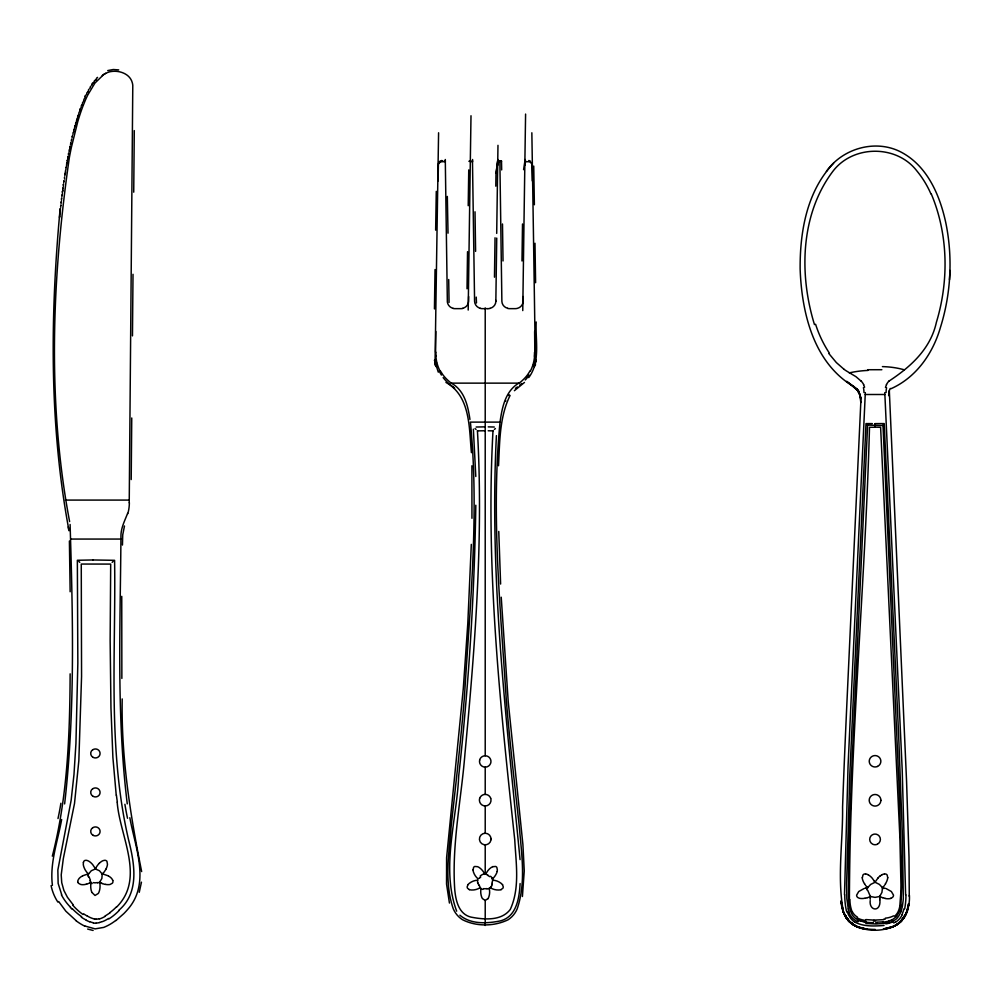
<?xml version="1.0" encoding="UTF-8"?>
<svg xmlns="http://www.w3.org/2000/svg" width="1000" height="1000" viewBox="0 0 1000 1000"><rect width="100%" height="100%" fill="white"/><g stroke="black" fill="none" stroke-linecap="round" stroke-linejoin="round"><path stroke-width="1.5" d="M849.4 899.562C849.938 742.013 865.263 584.712 869.5 427.275L875.05 427.262L874.975 423.625M70.5 144.688L70.738 143.25M909.275 896.35L909.013 857.188L906.55 780.938L889.325 390.763C888.025 403.963 888.737 386.188 890.962 388.738C916.312 377.425 932.975 353.425 940.487 327.262C950.987 293.663 952.9 257.387 945.825 222.9C939.987 195.725 927.75 166.788 902.262 152.75C876.812 138.562 842.887 147.875 826.413 171.375M121.75 596.337L121.862 678.413M72.875 134.375L73.112 133.038A2.188 1.688 -82.9 0 1 73.35 132.325M131.2 479.562L131.75 417.987M132.463 335.875L133.012 274.288M133.725 192.175L134.275 130.588M495.863 300.025L496.737 238.062M522.513 223.988L521.987 260.963M879.912 900.15C880.938 912.463 868.95 911.162 870.2 900.55M71.263 141.25L71.475 139.9A2.188 1.713 -84.3 0 1 71.7 139.175M467.537 251.688L467.025 288.775M468.625 296.537L468.55 301.4A7.4 7.362 10.2 0 1 462.75 308.263M471.95 518.288L471.9 465.763M494.475 277.188L495.037 237.8M497.775 165.3L497.85 160.675L498.475 160.675M525.062 165.3L525.525 160.675M523.2 296.537L522.987 302.6A7.662 7.625 10.3 0 1 517.35 308.363A9.738 9.675 0.2 0 1 515.1 308.65L509.913 308.65A9.725 9.65 0 0 1 507.638 308.425M70.138 673.838C69.825 735.025 67.6 796.612 52.325 856.175M436.275 191.363L435.65 230.15M434.438 308.938L435.037 269.55M438.125 180.925L438.375 165.425A4.288 4.088 0.6 0 1 439.5 162.55M435.812 331.45L435.588 352.287M468.212 205.712L468.75 169.913M495.8 186.175L495.988 173.575L497.85 159.562L497.85 161.688L501.538 161.163L499.487 160.675M495.863 300.338L495.838 301.4M865.325 392.6L848.062 765.863L844.5 894.925M887.725 877.688L887.175 875.088A2.562 2.537 -66.5 0 0 885.612 873.988L884.625 873.925M475.812 505.225C474.425 595.662 468.65 686.012 458.713 775.9C456.838 820.3 440.75 867.975 456.662 911.175M860.7 397.912L860.337 396.25L860.8 398.95L859.7 393.775L860.825 402.537L860.688 397.55M129.225 502.725L132.787 85.512A15.237 15.237 0 0 0 132.338 82.9C130.025 73.55 118.787 69.925 110.15 71.7A20.45 20.45 0 0 0 103.725 74.525L94.913 83.088L87.675 95.162A119.775 119.763 -90 0 0 85.45 99.975L82.8 106.512A209.762 209.737 -90 0 0 77.787 121.575L71.4 147.238A479.05 478.988 90 0 0 69.338 157.625C52.1 277.538 46.913 401.95 69.612 521.575M534.837 352.287L534.625 331.45M72.05 137.812L72.312 136.387M122.45 545.037L122.725 534.9L124.475 525.988M905.612 894.925L902.2 769.8L884.788 392.6M471.312 544.375L467.8 623.438L463.288 688.662L446.6 857.7L446.538 884L449.438 903.05M498.525 465.763C499.762 442.163 499.387 417.05 510.087 395.438M870.2 899.225L870.275 898.05M860.837 401.7L847.812 683.288C845.9 724.587 844.025 765.888 842.575 807.212C843.025 842.2 836.825 877.938 843.55 912.5C853.525 939.15 908.213 935.512 908.587 903.662C907.763 911.85 904.2 920.075 897 924.575L901.562 920.837L906.475 912.562L904.425 916.912L898.95 923.288M867.575 425.662L851.425 775.325L848.575 862.387L848.587 900.65A65.638 60.825 85.2 0 0 848.85 903.462L849.9 908.763A22.988 21.113 84.9 0 0 851.188 912.663C854.675 921.4 865.2 922.638 873.4 922.663M867.588 888.225L867.625 887.763A17.45 16.85 14.3 0 0 865.938 888.1M949.5 279.788L949.963 270.438M528.725 377.6C540.712 361.662 535.262 340.3 536.188 321.975M496.413 435.613C489.175 577.35 506.375 718.8 520.062 859.613M909.375 895.288C910.537 911.1 900.9 928.787 883.425 928.9L893.438 926.5L884.625 928.85C892.688 927.562 900.85 924.075 904.675 916.388L901.562 920.837L897.537 924.287L904.15 917.438L906.112 913.662L900.225 922.062L905.888 914.2L908.512 904.762C907.212 913.65 902.562 922.575 894 926.312L898.525 923.637M492.987 430.812C485.5 567.45 500.075 704.237 514.763 839.95C515.925 862.913 520.15 887.862 510.25 909.488C501.175 921.325 483.688 919.6 470.7 917.05C458.587 913.9 455.75 900.438 454.75 889.7C451.613 844.112 461.413 798.925 464.963 753.625C475.037 646.438 483.525 538.462 477.438 430.812M60.138 208.85C50.213 315.825 49.125 424.85 69.025 530.75M491 839.638L491 839.688A5.812 5.8 0 0 0 482.912 833.713A5.812 5.8 0 0 0 481.788 843.7A5.812 5.8 0 0 0 491.012 839.688L491.012 838.587M520.1 883.562C519.35 897.788 516.625 916.888 500.188 920.938C486.9 923.587 470.875 924.525 459.875 915.2M870.288 897.962L870.5 896.462M77.562 117.3L77.888 116.062M522.413 896.513L524.25 870.95L522.913 844.587L508.225 701.625L501.225 597.2M496.112 173.325L497.85 159.5M69.138 150.775L69.075 151.588M523.587 169.675L525.138 159.5L525.138 161.688L528.3 161.7A3.938 3.738 0 0 1 530.812 162.65M64.625 803.925C75.263 711.325 72.9 617.463 70.1 524.462M900.938 905.325L901.888 881.712L899.488 796.075L882.975 425.05M500.037 422.113C491 514.75 500.513 608.212 506.35 700.788C509.812 742.562 514.637 784.2 519.225 825.863C521.462 853.363 526.312 882.237 517.163 908.938A24.213 24.213 49.9 0 1 508.15 919.75C494.137 926.538 476.262 926.775 462.35 919.625A24.213 24.213 -49.9 0 1 453.312 908.925C444.05 882.275 449 853.35 451.2 825.863C455.975 782.65 460.962 739.45 464.475 696.1C470.05 605.075 479.363 513.188 470.4 422.113L500.037 422.113C502.137 407.15 505.475 390.075 520.175 382.362A45.637 44.088 0 0 0 524.738 378.137A40.688 39.3 0 0 0 527.712 374.562L530.225 370.675M902.375 906.462L903.125 900.688A95.475 89.838 -84.7 0 0 903.3 898.138L902.487 837.575L898.675 735.987L884.212 423.6L882.4 423.587M83.413 862.425L83.287 864.188A8.975 8.912 -90 0 0 83.413 865.238L83.537 865.85A14.6 14.512 -89 0 0 84.738 868.938L84.8 869.15A18.012 17.975 -76.1 0 0 85.525 870.413L86.6 871.975A17.488 17.463 -42 0 0 87.525 873.075L87.675 873.238A18.575 18.55 -24.9 0 0 88.175 873.75L88.488 874.05A15.025 14.9 25.2 0 0 87.375 874.188L82.762 875.75M89.862 880.6L91.013 882.7A19.562 19.55 88.4 0 0 90.887 883.462M899.825 905.938L901.062 889.675L899.887 837.675M139.25 892.3L141.45 882.175M61.65 819.488C57.775 841.213 49.575 863.037 52.413 885.337M59.675 216.163L59.7 216.05A2.7 1.787 -84.9 0 0 59.575 217.6L59.638 217.825M535.925 360.087L534.35 366.662L535.887 360.487M66.087 167.45L65.938 168.912A1.65 1.45 -64.5 0 0 66.037 169.262M60.038 212.662L60.062 212.587A2.7 1.787 -84.7 0 0 59.938 214.1L59.988 214.325M904.1 908.625L902.1 914.525M60.438 209.1L60.412 209.175A2.7 1.775 -84.5 0 0 60.3 210.6L60.362 210.825M60.8 205.675L60.825 205.6A2.7 1.775 -84.2 0 0 60.688 207.1L60.738 207.325M479.637 760.113L479.775 759.65A5.7 5.663 2.2 0 1 481.05 757.562A5.75 5.713 0.9 0 1 485.213 755.8A5.75 5.713 -0.9 0 1 489.35 757.525A5.688 5.65 -2.3 0 1 490.65 763.275A5.737 5.7 0.1 0 1 483.612 766.912A5.737 5.7 0.1 0 1 479.663 760.075M64.963 174.387L64.85 175.938M61.2 202.188L61.225 202.113A2.7 1.762 -84 0 0 61.087 203.612L61.137 203.837M61.638 198.625L61.625 198.7A2.7 1.762 -83.7 0 0 61.487 200.113L61.537 200.338M533.4 365.25L533.6 364.513M62.05 195.212L62.075 195.138A2.7 1.75 -83.5 0 0 61.913 196.625L61.962 196.85M62.5 191.725L62.525 191.65A2.7 1.737 -83.2 0 0 62.362 193.137L62.4 193.363M66.688 163.975L66.525 165.438A1.65 1.45 -64.6 0 0 66.612 165.787M62.987 188.162L62.962 188.238A2.7 1.737 -82.9 0 0 62.812 189.65L62.862 189.875M67.3 160.512L67.125 161.975A1.663 1.45 -64.8 0 0 67.213 162.312M63.45 184.75L63.463 184.675A2.7 1.725 -82.7 0 0 63.288 186.163L63.338 186.388M63.938 181.275L63.963 181.2A2.7 1.713 -82.4 0 0 63.775 182.675L63.825 182.9M70 146.7L69.775 148.138M67.938 157.05L67.75 158.5M68.6 153.6L68.4 155.05M79.9 110.025L79.8 110.438A1.863 1.375 -64.5 0 0 79.825 110.962M885.438 387.388L886.525 384.712M74.9 126.213L74.625 127.475A1.775 1.425 -65.9 0 0 74.688 127.875M73.987 129.625L73.725 130.887A1.775 1.438 -66.2 0 0 73.8 131.287M127.6 513.35C124.812 520.7 120.887 527.95 120.938 536.025C120.363 625.25 116.375 715.075 127.263 803.863M901.188 911.175L900.975 911.812M76.85 119.438L76.55 120.6A1.787 1.412 -65.1 0 0 76.588 121.075M75.925 122.625L75.875 122.762A2.825 1.462 -74.1 0 0 75.688 123.362L75.562 124A1.787 1.412 -65.5 0 0 75.612 124.462M505.487 401.362L505.775 400.65M491.775 884.938L491.85 884.737A7.2 4.15 -72.1 0 0 492.262 883.238M875.15 882.35L875.25 882.163A17.887 17.837 -44.6 0 1 875.962 880.825L877.9 878.175M80.2 109.237L80.225 109.2A2.788 1.462 -70.8 0 0 79.9 109.887M88.625 873.938L91.287 870.75L95.15 869.075M885.525 883.9L884.912 884.837M467.925 884.875L467.2 886.663A2.4 2.4 0 0 0 467.65 888.363L469.375 889.538M508.462 395.55L509.137 394.6M529.038 375.062L527.25 377.587M487.962 898.6L485.213 900.45L482.463 898.6A8.8 8.8 0 0 1 481.637 896.963A16.15 16.15 0 0 1 481.062 888.337L480.988 888.325A6.375 6.375 0 0 1 480.462 887.95L480 887.375M490.425 887.375L489.45 888.325M490.188 887.712L490.225 887.65A14.812 14.812 0 0 0 501.087 889.762M67.038 163.212L67.263 162.463M65.325 173.612L65.512 172.862A1.638 1.462 -64.3 0 1 65.4 172.375M67.65 159.75L67.875 159.012M62.838 190.987L63.025 190.3M69.638 149.412L69.9 148.65M73.513 132.262L73.825 131.512M879.725 896.35L881.925 892.425L882.487 887.85M889.087 381.037C910.537 366.912 930.575 349 936.388 322.312C949.05 280.625 948.238 234.075 931.2 193.75M78.312 115.337L78.688 114.588M833.6 163.225C806.875 191.1 799.85 231.663 800.138 268.95C801.675 312.987 813.737 363.713 854.75 387.175L846.637 381.362L858.838 391.362L855.188 387.638L858.975 391.925L856.1 388.4L859.137 392.475L856.612 388.75L860.125 395.337L857.15 389.087L860.188 395.65M899.725 922.412L902.688 919.312M81.8 105.35L82.475 105.025M99.637 882.175L101.862 878.5L102.2 874.137M116.6 907.075C145.725 878.112 119.7 836.338 117.188 802.188M118.963 910.163C139.863 892.387 134.45 863.075 128.562 839.788C107.362 748.375 116.037 653.3 114.588 560.325L93.05 559.963M99.237 863.35L98.825 863.775A18.35 18.275 -61.1 0 0 97.863 864.9L96.775 866.388A18.487 18.462 -67.7 0 0 96.062 867.6M882.562 887.575L883.1 887.038A19.087 19.062 51.9 0 0 884.25 885.713M112.137 562.375L113.1 561.462M494.35 429.45L495.412 428.537M87.537 92.413L88.188 92.15M879.812 876.263L880.062 876.062A12.862 12.613 -47.6 0 1 881.95 874.775M514.375 390.688L524.475 382.425M115.925 920.588L123.713 913.713A74.3 72.175 10.7 0 0 127.25 909.925C151.012 883.812 135.125 847.55 129.838 817.7M515.475 388.325L517.362 386.938M110.062 912.812L104.887 916.188M93.062 83.263L93.713 83.075M108.688 918.462L105.612 920.212A32.438 31.288 -7.9 0 1 102.35 921.637M95.25 80.412L95.875 80.262M91.1 882.25L90.062 882.825M895.575 921.925L893.675 922.962M99.513 882.25L97.7 882.95M892.05 919.963L896.488 916.562L899.562 910.913A32.425 29.725 -84.8 0 0 900.825 905.3M89.637 883.037L86.875 884.075M879.488 896.513L875.05 897.387L870.612 896.513M501.05 889.538L502.762 888.363A2.4 2.4 0 0 0 503.225 886.663L502.5 884.875M492.837 866.688L495.637 866.462A2.4 2.4 0 0 1 496.838 867.425L497.35 869.837A8.688 8.688 0 0 1 497.15 871.3M863.975 888.6L858.737 891.525L856.637 895.113A2.712 2.65 84.7 0 0 857.55 897.312A3.613 3.538 88.2 0 0 857.9 897.588L859.412 898.288A13.525 13.1 -42.2 0 0 865 898.2M867.475 897.7L868.625 897.275A17.95 17.7 -53.5 0 0 870.312 896.55M489.025 888.475L487.1 888.938M484.15 874.375L484.8 874.175M890.688 898.288L892.2 897.588A3.613 3.538 -86 0 0 892.55 897.312A2.712 2.637 -81.9 0 0 893.487 895.113L891.363 891.525L886.162 888.612M866.95 897.875L865.025 898.35M874.737 882.425L870.675 884.425L867.7 887.6A19.75 19.7 5.7 0 1 865.863 885.7M889.1 921.1L883 922.288M99.15 918.65L98.6 918.8A12.375 12.363 15 0 1 96.088 919.237M86.525 884.163L85.512 884.4M99.5 922.588L98.438 922.825A13.462 13.362 3.6 0 1 96.088 923.025M107.737 70.575L113.25 69.525L118.725 69.9M85.237 884.45L85.138 884.475A14.575 14.325 -41.8 0 1 83.537 884.663L83.338 884.663A10.9 10.762 -52.2 0 1 81.788 884.65L81.575 884.6A7.538 7.462 -62.5 0 1 80.538 884.4L78.475 883.263A2.575 2.537 -89.6 0 1 77.9 882.237M884.325 873.95L883.462 874.137A8 7.862 -48.9 0 0 882.113 874.712M885.738 923.263L876.112 923.988L865.788 923.475M883.775 919.638L874.125 920.113M884.025 925.475C874.163 926.2 863.475 926.8 854.525 921.925M884.85 394.5L865.25 394.5M441.725 160.712L442.525 160.675M867.825 369.725L881.85 369.712M476.138 427.025L485.213 426.85M477.438 430.875L485.213 430.75M877.025 922.663L875.725 922.675M867.163 425.075L882.375 425.513M92.863 559.963L77.35 560.275L77.838 663.125L75.938 743.45L73.987 774.475L71.15 800.25L57.85 870.037L58.137 883.388L61.725 894.775M487.887 308.65L488.263 308.65A8.1 8.05 0.2 0 0 490.075 308.4M875.2 423.625L882.1 423.587M444.5 160.675L445.3 160.675L447.35 302A7.625 7.575 -0.3 0 0 453.088 308.337M472.463 160.675L474.55 298.962M440.213 370.675L442.713 374.562A40.688 39.3 0 0 0 445.688 378.125A45.637 44.088 0 0 0 450.25 382.362L451.238 383.137L519.2 383.137M867.588 423.587L866 423.6L849.8 774.7L846.612 883.213L846.838 898.725L848.275 908.975M65.312 500.087L129.262 500.087M71.087 539.062L120.85 539.062M487.725 308.65L482.238 308.65A8.1 8.037 0 0 1 480.363 308.4M868 423.587L872.35 423.625M874.975 427.15L880.612 427.275L899.875 837.337M470.562 160.675L468.925 161.3L472.587 161.688L472.587 159.5M873.838 920.113L865.837 919.575M488.237 426.875L494.3 427.025M488.2 430.775L492.987 430.875M865.475 873.913L864.5 873.988A2.575 2.537 75.1 0 0 862.938 875.088L862.375 877.688M850.375 922.537L844.7 914.95L847.663 919.762L854.75 925.588L848.125 920.375L843.325 911.812C846.375 922.025 856.587 928.538 866.975 928.975C851.775 929.175 841.225 915.175 841.2 900.95C841.825 911.225 846.413 922.5 856.637 926.55L849.613 921.963L846.413 918.162C852.625 927.613 864.812 929.425 875.25 929.463M102.362 874.062L103.4 874.212M865.788 873.95L866.637 874.137A7.975 7.862 51.6 0 1 868 874.7M95.6 869.075L99.462 870.75L102.137 873.938M94.462 919L94.262 918.962A24.525 23.825 11.8 0 1 86.912 915.738M103.562 874.237L108 875.75M885.088 898.35L882.987 897.825M93.387 922.763L92.863 922.65A22.875 22.338 6 0 1 89.963 921.737L89.738 921.688M87.662 929.062L93.112 930.462M865.763 928.913L856 926.275L849.1 921.475M485.613 874.175L487.925 875.088M875.5 882.463L879.35 884.375L882.3 887.45M882.613 897.7L881.425 897.25A17.913 17.387 43.8 0 1 879.85 896.425M102.225 883.512L103.95 884.087A16.95 16.562 37.7 0 0 105.337 884.4M858.4 921.663L857.55 921.312M85.013 926.038L95.125 928.875L103.75 927.4A47.075 44.662 -7.1 0 0 115.775 920.425M91.95 892.487L95.025 895.462L98.3 893.45A8.488 8.488 0 0 0 98.8 892.525L98.925 892.237A11.45 11.45 0 0 0 99.237 891.413L99.412 890.812A16.1 16.1 86.1 0 0 99.862 888.713L99.887 888.512A18.5 18.487 89.6 0 0 100.025 887.013L100.025 885.1A18.575 18.562 -90 0 0 99.887 883.65L99.862 883.438A19.462 19.438 -89.3 0 0 99.775 882.837L99.688 882.412A16.262 16.125 46.2 0 0 100.662 882.837L100.862 882.913M100.812 882.887L100.838 882.9A17.788 17.525 42 0 0 102.15 883.538M86.375 920.188L83.537 918.6A46.812 44.737 12.5 0 1 82.413 917.9L81.312 917.15M857.513 917.163L857.225 917A12.912 12.5 86.8 0 1 852.275 911.637M453.387 387.163L451.287 385.6M453.7 387.4L454.637 388.1M843.825 369.125L836.338 362.55L828.888 353.587M451.238 383.137C464.562 390.275 467.9 405.8 469.95 419.487M76.05 920.588L65.85 911.2L58.65 901.5M445.95 382.425C470.737 396.35 469.012 428.15 471.425 452.675M475.025 428.537L476.075 429.45M848.6 920.938L855.362 925.95L851.462 923.538L845.65 916.963L843.812 913.162L848.6 920.938L843.55 912.5L841.287 902.337M78.812 561.425L79.787 562.337M71.812 909L70.438 907.5M849.875 922L844.7 914.95M861.012 381.037L855.962 376.675L846.838 371.2A54.95 54.812 -30.5 0 1 843.8 369.162M73.225 904.862L67.425 897.262L63.875 890.413L61.737 882.712L61.212 874.887L63.312 858.662L74.513 803.462L78.838 760.725L81.562 676.462L81.263 564.05L110.688 564.087L110.15 640.562L110.962 708.075L112.888 757.438L116.225 795.138M870.275 896.237L867.675 890.238M480.15 887.588L480.2 887.65A14.737 14.737 0 0 1 469.338 889.75M492.013 878.55L492.35 879.025A17.65 17.65 0 0 0 497.3 871.338M865.2 884.837L864.575 883.9M441.4 375.062L439.15 371.025M874.15 880.875L872.175 878.138A17.237 16.988 50.3 0 0 870.337 876.3L870.125 876.137A12.975 12.788 50.5 0 0 868.15 874.762M863.575 384.712L864.613 387.212M874.95 882.35L874.9 882.25A17.925 17.825 46.7 0 0 874.125 880.888M112.75 880.312L111.9 878.812A8.225 8.137 -81.5 0 0 111.213 878.037L111.013 877.837A12.775 12.675 -70.8 0 0 108.488 876.025M438.288 372.175L434.5 360.087L436.075 366.662M478.65 884.938L478.587 884.762A7.2 4.188 72 0 1 478.125 883.238L478.05 882.987M492.45 879.175L492.512 879.338A5.513 5.513 0 0 1 492.65 879.825L492.675 880.45M814.475 324.588C799.013 274.5 800.375 214.425 832.837 171.375C852.812 144.825 896.525 144.438 916.8 170.837A99.062 97.45 -54.3 0 1 930.913 193.888M847 912.087L846.562 910.713M501.5 161.025L501.675 169.913M436.337 362.262L436.488 363.013M841.2 900.95L843.112 911.112M88.55 877.113L88.45 876.15M141.65 871.575C130.225 814.675 121.137 757.237 122.2 698.925M65.362 172.312L65.5 171A2.212 1.812 -88.8 0 1 65.662 170.275M473.363 429.188L475.8 476.488M500.613 584.05L498.762 531.438M476.238 297.1L476.475 303.012M447.325 196.438L448.025 233.188M449.062 302.413L448.7 279.513M69.4 541L70.15 591.763M473.075 869.837L473.6 867.425A2.4 2.4 0 0 1 474.8 866.462L477.587 866.688A9 9 0 0 1 479.225 867.537A16.275 16.275 0 0 1 484.762 874.2M879.912 899.625L879.912 899.275A19.025 18.988 -55.5 0 0 879.825 898.05M533.737 166.075L534.375 204.762M534.987 243.25L535.6 282.712M532.3 180.925L532.05 165.512A4.288 4.088 -0.6 0 0 530.925 162.55M502.488 223.988L503.025 260.963M499.875 161.688L501.875 301.4A7.4 7.35 -0.3 0 0 507.675 308.238M475.6 251.375L475.012 211.788M474.55 299.113L474.588 301.4A7.575 7.525 -0.2 0 0 480.375 308.312M485.213 307.95L485.213 755.8M485.213 767.138L485.213 794.4A5.8 5.787 -3.3 0 1 490.65 798.15M485.213 805.962L485.213 833.263M485.213 844.837L485.213 874.15M485.213 900.45L485.213 925.487M445.3 159.5L445.3 161.688L442.125 161.7A3.938 3.738 0 0 0 439.613 162.65M468.2 310.05A342.925 0.762 -89.2 0 1 471 115.75M438.45 163.525A4.15 3.85 0 0 1 441.688 160.525M450.737 385.15A46.137 44.575 0 0 1 443.137 377.625M462.788 308.438A9.725 9.663 0.2 0 1 460.513 308.65L455.337 308.65A9.738 9.663 0 0 1 453.062 308.425M435.025 365.163A342.825 0.838 -89.1 0 1 438.587 132.775M436.087 356.075A61.537 58.825 -34.5 0 1 435.9 352.262M439.913 370.812A40.675 39.288 -12.3 0 1 435.887 356.1M528.737 160.525A4.15 3.85 0 0 1 530.562 161.337M526.8 378.237A46.137 44.575 0 0 1 525.275 379.988M521.675 383.512A46.137 44.575 0 0 1 519.688 385.15M496.7 233.388A343.125 0.762 -89.2 0 1 497.975 145.325M495.887 301.4A7.575 7.538 12.3 0 1 490.062 308.337M522.762 310.587A342.925 0.762 -89.2 0 1 525.588 114.075M531.85 132.775A342.825 0.838 89.1 0 1 535.4 365.163M534.525 352.262A61.537 58.825 34.5 0 1 534.338 356.075M534.55 356.1A40.675 39.288 12.3 0 1 530.513 370.812M479.7 798.363A5.8 5.775 4.1 0 0 479.412 800.175A5.8 5.787 0.1 0 0 485.562 805.95A5.8 5.787 0.1 0 0 490.975 799.475L490.925 799.112A5.8 5.775 -3.8 0 0 490.737 798.388M479.775 798.15A5.8 5.787 3.3 0 1 485.213 794.4M478.162 878.938A14.887 14.887 0 0 1 472.925 869.862M467.775 884.725A14.787 14.787 0 0 1 477.788 880.175M489.188 888.388A14.675 14.663 0 0 1 488.088 898.662M492.638 880.15A14.763 14.763 0 0 1 502.65 884.725M485.838 874.262A14.825 14.825 0 0 1 492.788 866.562M479.8 886.45A5.8 2.087 67.2 0 1 479.338 885.6M479.288 885.713A6.787 3.388 70.7 0 1 478.875 884.8M477.738 883A6.6 3.675 72.3 0 1 477.55 881.775M477.562 881.213A4.513 1.55 77.2 0 1 477.55 880.163M478.963 878.375A4.775 1.175 -44.4 0 1 479.425 877.825M479.712 878.012A6.438 2.562 -39.8 0 1 480.763 877.013M480.138 876.087A6.375 3.725 -36 0 1 484.288 873.863M487.85 875.475A7.138 3.725 35.3 0 1 489.675 876.663M490.525 876.275A6.475 3.675 36.3 0 1 492.025 877.85M492 878A4.812 1.775 40.6 0 1 492.5 878.7M492.537 880.638A4.513 1.238 -79.4 0 1 492.488 881.525M492.225 881.975A6.6 3.05 -74.1 0 1 492.038 882.987M491.962 885.037A6.787 3.85 -71.8 0 1 491.4 886.213M491.475 886.375A5.8 2.737 -70.1 0 1 490.913 887.262M490.8 887.4A4.213 1.325 -65.9 0 1 490.513 887.8M486.887 888.612A7.013 3.6 -1 0 1 483.525 888.65M482.912 889.4A5.537 2.688 1.6 0 1 481.225 888.913M129.375 502.738A19.825 8.312 -89.8 0 1 127.8 513.688M127.525 818.275A240.938 222.25 88.1 0 1 124.9 804.287M84.913 926.213A50.412 47.85 9.1 0 1 75.975 920.675M57.85 902.075A47.525 45.987 -70.5 0 1 51.1 885.638M60.888 803.25A243.562 218.95 -86.5 0 1 58 818.55M68.3 526.862A43.425 7.925 -89.8 0 1 68.625 529.538M119.225 910.4A55.425 53.775 -3 0 1 108.963 918.875M101.762 921.737A23.312 22.7 -5.5 0 1 99.5 922.438M96.05 923.3A14.188 14.138 9 0 1 93.338 922.975M89.65 921.812A33.288 32.575 5.5 0 1 86.312 920.312M81.65 916.7A60.275 57.55 12.8 0 1 72.225 908.637M70.612 907.337A55.062 54.013 -10.3 0 1 61.438 894.925M83.062 914.513A57.287 56.087 1.9 0 1 72.8 905.212M86.688 915.738A44.25 42.462 15.1 0 1 83.637 913.838M96.062 919.1A9.262 9.137 8.6 0 1 94.475 918.938M104.95 916.475A26.163 25.913 -1.3 0 1 99.275 919.025M116.412 906.912A57.75 55.75 -11 0 1 109.9 912.613M117.362 802.163A328.875 316.475 88.1 0 1 116.4 795.113M59.6 216.012A2.037 1.825 78.8 0 1 59.763 215.588M59.925 212.55A2.062 1.85 79.1 0 1 60.113 212.087M60.3 209.05A2.062 1.85 79.5 0 1 60.487 208.588M60.688 205.55A2.062 1.837 79.9 0 1 60.875 205.1M61.087 202.062A2.062 1.837 80.2 0 1 61.275 201.6M61.513 198.575A2.062 1.837 80.6 0 1 61.7 198.113M61.938 195.087A2.062 1.825 81 0 1 62.138 194.625M62.387 191.588A2.062 1.825 81.4 0 1 62.587 191.137M62.85 188.113A2.062 1.825 81.9 0 1 63.05 187.65M63.338 184.625A2.062 1.812 82.3 0 1 63.537 184.163M63.837 181.137A2.062 1.812 82.7 0 1 64.025 180.688M64.375 177.725A2.138 1.787 88.7 0 1 64.588 177.225M64.538 179.112A2.587 1.462 -81.6 0 1 64.575 178.525M64.875 174.363A2.212 1.812 -89.2 0 1 65.113 173.75M66 167.413A2.212 1.8 -88.3 0 1 66.237 166.8M66.588 163.95A2.212 1.787 -87.9 0 1 66.838 163.337M67.2 160.475A2.2 1.787 -87.4 0 1 67.463 159.875M67.838 157.012A2.2 1.775 -87 0 1 68.1 156.412M68.5 153.562A2.2 1.762 -86.5 0 1 68.763 152.95M69.225 149.975A2.1 1.725 -88.7 0 1 69.45 149.5M69.9 146.662A2.2 1.737 -85.4 0 1 70.175 146.05M70.638 143.212A2.188 1.725 -84.9 0 1 70.912 142.613M72.213 136.35A2.188 1.7 -83.6 0 1 72.5 135.75M73.875 129.575A2.237 1.713 -82.2 0 1 74.212 128.887M74.787 126.163A2.225 1.7 -81.5 0 1 75.125 125.475M75.812 122.55A2.075 1.65 -84.1 0 1 76.087 122.088M76.737 119.375A2.225 1.675 -79.8 0 1 77.088 118.7M77.787 116A2.212 1.65 -78.8 0 1 78.15 115.325M77.613 117.688A1.8 1.4 -64.6 0 1 77.613 117.287M78.888 112.638A2.212 1.638 -77.7 0 1 79.262 111.975M78.7 114.312A1.85 1.388 -65.2 0 1 78.725 113.863M80.087 109.1A2.075 1.613 -80.2 0 1 80.4 108.6M81.2 106.05A2.25 1.625 -75.3 0 1 81.65 105.3M81.013 107.625A1.863 1.363 -63.6 0 1 81.062 107.175M82.5 102.737A2.237 1.613 -73.9 0 1 82.963 102M82.263 104.312A1.863 1.35 -62.6 0 1 82.325 103.863M83.875 99.462A2.237 1.587 -72.3 0 1 84.35 98.737M83.612 101.013A1.925 1.325 -62.4 0 1 83.713 100.525M84.825 96.638A2.438 1.812 -74.2 0 1 85.7 95.2M85.037 97.762A1.925 1.312 -61 0 1 85.15 97.275M86.838 93.088A2.275 1.575 -68.6 0 1 87.4 92.3M86.55 94.537A1.925 1.288 -59.4 0 1 86.675 94.062M88.438 90A2.312 1.575 -66.2 0 1 89.1 89.138M88.188 91.363A1.988 1.262 -58.2 0 1 88.362 90.838M90.262 86.912A2.3 1.55 -63.3 0 1 90.95 86.075M89.963 88.25A2.037 1.225 -56.3 0 1 90.188 87.688M91.85 84.125A2.362 1.675 -63.5 0 1 92.912 82.875M91.862 85.213A2.037 1.212 -53.4 0 1 92.112 84.675M94.225 81.112A2.362 1.538 -56.3 0 1 95.162 80.188M93.95 82.275A2.087 1.175 -50.6 0 1 94.275 81.713M96.375 78.5A2.438 1.562 -51.4 0 1 97.587 77.4M96.25 79.45A2.138 1.137 -46.5 0 1 96.638 78.9M102.238 75.562A25.075 25.075 0 0 1 105.6 73.362M97.475 882.537A6.538 4.013 -2.3 0 1 93.225 882.625M92.163 883.55A3.713 2.062 4.2 0 1 90.4 882.412M90.425 880.062A7.088 4.425 68.4 0 1 89.262 877.1M87.837 875.863A5.312 3.125 76.3 0 1 87.938 874.525M88.125 874.262A2.675 0.887 84.2 0 1 88.375 873.55M90.875 883.6A18.425 18.413 89.6 0 0 90.738 885.088L90.738 887.038A18.35 18.337 -90 0 0 90.875 888.525A14.075 14.062 -89.2 0 0 91.875 892.35M83.425 862.425A3.025 3.013 89.3 0 1 84.35 860.75A2.325 2.312 79 0 1 85.225 860.387L86.163 860.312A4.2 4.188 66.7 0 1 86.6 860.362L87.438 860.588A7.837 7.788 61.5 0 1 88.737 861.188L89.025 861.35A11.375 11.3 60.8 0 1 89.775 861.862L90.225 862.2A16.113 15.987 58.9 0 1 91.825 863.675A18.562 18.438 59.5 0 1 92.863 864.862L94.787 867.775A18.925 18.913 60.4 0 1 95.388 868.975A16.6 16.587 -70.5 0 1 95.9 867.887M99.25 863.375A13.913 13.812 -57 0 1 101.725 861.338L102.362 860.987A7.675 7.625 -58.1 0 1 103.162 860.638L104.588 860.312A2.637 2.625 -86.2 0 1 106.925 861.275L107.463 864.2A8.975 8.9 90 0 1 107.338 865.25L107.3 865.413A14.387 14.338 79.7 0 1 106.037 868.975M103.088 873.213A15.9 15.862 6.9 0 1 102.362 873.938M103.212 873.088A17.587 17.562 18.3 0 0 104.15 871.975L105.45 870.05A17.837 17.8 67.6 0 0 105.975 869.125M105.5 884.375A12.8 12.55 39.6 0 0 108.55 884.625L109.237 884.6A7.525 7.45 58.7 0 0 110.213 884.4L112.275 883.263A2.575 2.537 87.7 0 0 112.863 882.25A2.938 2.9 89.8 0 0 112.725 880.325M82.613 875.863A12.875 12.775 34.2 0 0 79.725 877.837L79.612 877.962A8.225 8.15 77.8 0 0 78.85 878.812L78 880.312A2.938 2.9 89.6 0 0 77.875 882.25M92.863 827.675A4.888 4.875 0 0 1 96.05 826.988A4.625 4.625 0 0 1 99.237 828.875A4.412 4.412 0 0 1 99.237 834.013A4.763 4.763 0 0 1 93.238 835.387M92.737 835.113A4.412 4.412 0 0 1 92.737 827.688M93.225 835.425A4.763 4.763 0 0 1 92.863 835.225M92.863 788.688A4.888 4.875 0 0 1 96.05 788A4.625 4.625 0 0 1 99.237 789.9A4.412 4.412 0 0 1 99.237 795.025A4.763 4.763 0 0 1 93.238 796.4A4.763 4.763 0 0 1 92.863 796.237M92.737 796.125A4.412 4.412 0 0 1 92.737 788.7M92.863 749.712A4.888 4.875 0 0 1 96.05 749.025A4.625 4.625 0 0 1 99.237 750.913A4.412 4.412 0 0 1 99.237 756.038A4.763 4.763 0 0 1 93.238 757.425A4.763 4.763 0 0 1 92.863 757.25M92.737 757.15A4.412 4.412 0 0 1 92.737 749.712M882.425 366.613A53.125 28.112 -2.2 0 1 904.163 369.775M829.438 353.212A113.963 111.688 77.1 0 1 815.575 324.225M863.413 387.6A15.85 13.062 87 0 1 863.938 392.525M861.087 380.962A14.975 12.775 57.6 0 1 863.713 384.65M846.4 910.75A66.825 62.287 85.1 0 1 844.762 894.925M854.5 921.963A18.988 18.025 86.7 0 1 847.387 911.95M892.925 921.45A32.225 27.887 4.2 0 1 883.75 923.375M902.312 914.638A17.775 17.387 61.2 0 1 895.662 922.075M905.962 894.925A72.875 68.45 -85.5 0 1 904.7 908.75M886.112 392.525A15.9 13.1 -87 0 1 886.6 387.762M886.4 384.65A14.963 12.763 -57.6 0 1 889.013 380.962M849.3 372.887A52.912 24.337 -0.1 0 1 867.962 370.425M875.675 921.1A53.637 27.938 0.2 0 1 873.475 921.087M882.9 921.8A51.638 37.212 0.6 0 1 877.013 922.138M891.938 919.788A20.238 18.637 12.8 0 1 889.013 920.875M852.087 911.725A32.088 30.55 84.1 0 1 849.912 899.575M865.675 920.45A25.475 25.038 -52.6 0 1 857.15 917.962M885.387 919.013A38.537 34.2 4.8 0 1 883.7 919.25M893.575 915.85A20.412 18.8 7.9 0 1 885.337 918.15M894.575 916.237A14.138 13.863 77.8 0 0 898.725 910.225A26.175 25.188 -85.1 0 0 899.862 906.038M902.25 906.438A33.95 32.138 -84.8 0 1 901.1 911.137M900.775 911.737A17.837 17.062 -86 0 1 896.55 918.787A14.412 14.087 77.9 0 1 895.812 919.338A16.75 16.425 68.8 0 1 892.638 921.275M892.8 921.838A26.3 25.725 40 0 1 885.837 923.863M866 921.762A30.4 26.75 -4.5 0 1 858.975 920.325M857.425 921.587A16.775 16.438 -44.6 0 1 849.025 912.513M849.125 911.975A28.087 26.825 85.8 0 1 848.225 908.988M877.45 844.175A5.35 5.35 60.3 0 0 879.2 836.038A5.35 5.35 60.3 0 0 870.888 836.025A5.35 5.35 60.3 0 0 872.65 844.175L873.162 844.388A5.713 5.713 0 0 0 877.212 844.312M879.6 896.45A17.7 17.675 -50.4 0 1 879.825 897.962M882.4 888.225A22.8 21.088 -5.9 0 1 884.025 888.487M884.312 888.112A18.55 17.938 -15.5 0 1 885.387 888.388M890.738 898.475A13.537 13.3 72.6 0 1 885.062 898.45M877.85 878.125A17.2 17.038 -49 0 1 879.725 876.25M887.763 877.688A14.15 13.963 -79.6 0 1 885.387 883.8M864.613 883.875A14.15 14.112 -84.7 0 1 862.188 877.712M864.7 888.363A18.562 17.95 15 0 1 865.775 888.075M866.8 889.862A4.588 2.212 74.5 0 1 867.087 887.4M880.888 800.263L880.875 799.925A5.75 5.75 -8.8 0 0 877.463 795.025L877.2 794.912A5.925 5.9 -1.7 0 0 872.9 794.925L872.7 795A5.737 5.737 65.2 0 0 869.212 800.288L869.237 800.763A5.763 5.75 -5.8 0 0 872.65 805.525L872.9 805.638A5.888 5.888 0 0 0 877.212 805.65L877.463 805.537A5.775 5.763 -82.6 0 0 880.863 800.688L880.888 800.337M877.463 766.45L877.237 766.538A5.9 5.888 0 0 1 872.9 766.55L872.7 766.462A5.65 5.637 -4.9 0 1 869.275 761.737L869.262 761.312A5.613 5.6 -89.3 0 1 869.625 759.3A5.663 5.663 77 0 1 872.65 756.112L872.9 756A5.9 5.875 -1.9 0 1 877.2 755.987L877.463 756.1A5.675 5.663 0 0 1 880.775 760.4A5.613 5.6 89.5 0 1 880.825 760.863L880.837 761.275A5.663 5.65 89.3 0 1 877.463 766.438"/></g></svg>
